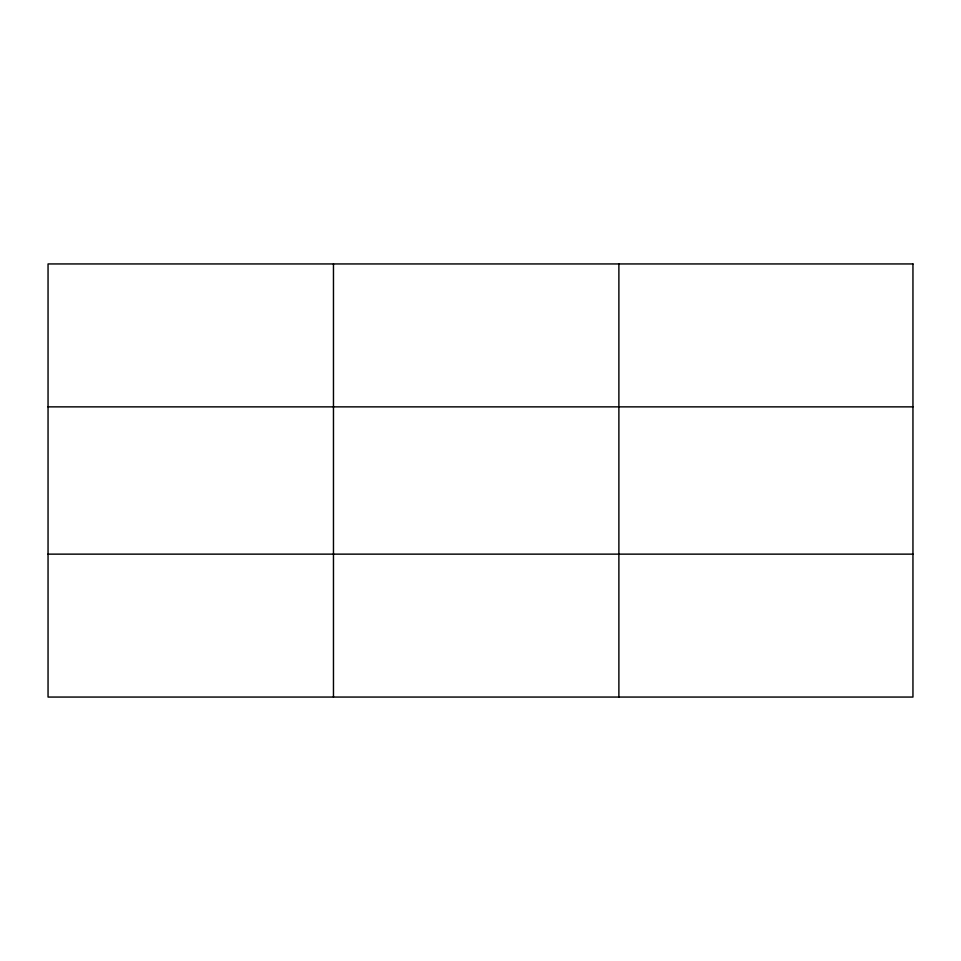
<?xml version="1.0" encoding="UTF-8"?>
<svg xmlns="http://www.w3.org/2000/svg" width="961" height="961" viewBox="0 0 961 961"><rect width="100%" height="100%" fill="white"/><g stroke="black" fill="none" stroke-linecap="round" stroke-linejoin="round"><path stroke-width="1.44" d="M333.467 263.939L333.467 697.061M618.884 263.939L618.884 697.061M48.05 406.863L912.95 406.863M48.05 554.137L912.95 554.137M912.95 263.939L912.95 697.061L48.05 697.061L48.05 263.939L912.95 263.939"/></g></svg>
